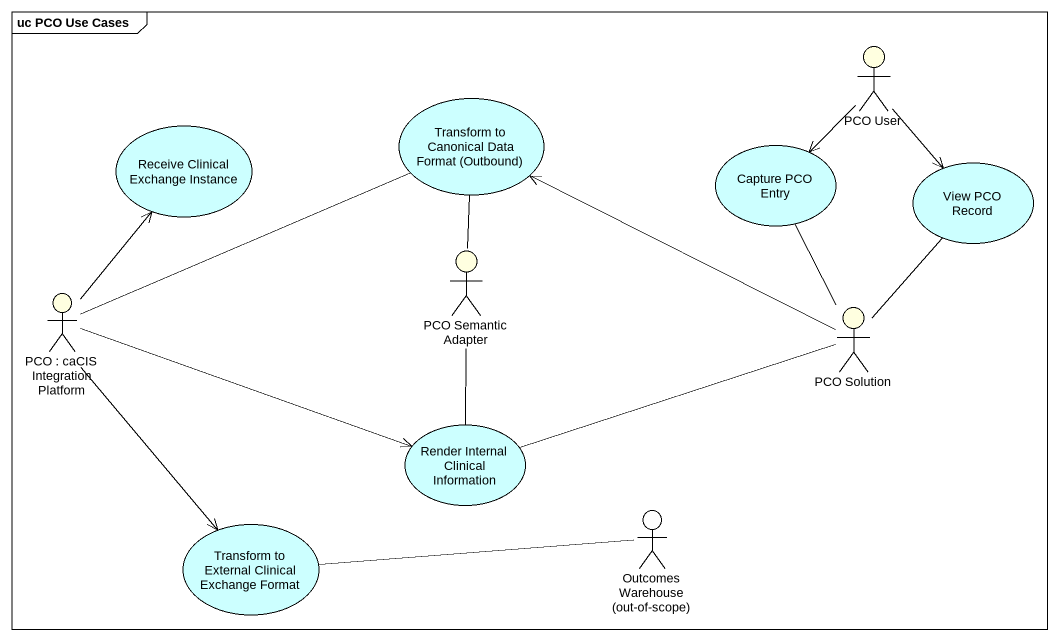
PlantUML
@startuml
mainframe uc PCO Use Cases
actor "PCO User" as PCO_User #FFFFE0
usecase "Transform to Canonical Data Format (Outbound)" as Transform_to_Canonical_Data #CCFFFF
usecase "Receive Clinical Exchange Instance" as Receive_Clinical_Exchange #CCFFFF
usecase "Capture PCO Entry" as Capture_PCO_Entry #CCFFFF
usecase "View PCO Record" as View_PCO_Record #CCFFFF
actor "PCO Semantic Adapter" as PCO_Semantic_Adapter #FFFFE0
actor "PCO : caCIS Integration Platform" as PCO #FFFFE0
actor "PCO Solution" as PCO_Solution #FFFFE0
usecase "Render Internal Clinical Information" as Render_Internal_Clinical #CCFFFF
usecase "Transform to External Clinical Exchange Format" as Transform_to_External #CCFFFF
actor "Outcomes Warehouse (out-of-scope)" as Outcomes_Warehouse_out_of #FFFFFF
PCO_User --> Capture_PCO_Entry
PCO_User --> View_PCO_Record
PCO_Semantic_Adapter -up- Transform_to_Canonical_Data
PCO_Semantic_Adapter -- Render_Internal_Clinical
PCO -right- Transform_to_Canonical_Data
PCO -up-> Receive_Clinical_Exchange
PCO -right-> Render_Internal_Clinical
PCO --> Transform_to_External
PCO_Solution -left-> Transform_to_Canonical_Data
PCO_Solution -up- Capture_PCO_Entry
PCO_Solution -up- View_PCO_Record
PCO_Solution -left- Render_Internal_Clinical
Outcomes_Warehouse_out_of -left- Transform_to_External
@enduml
